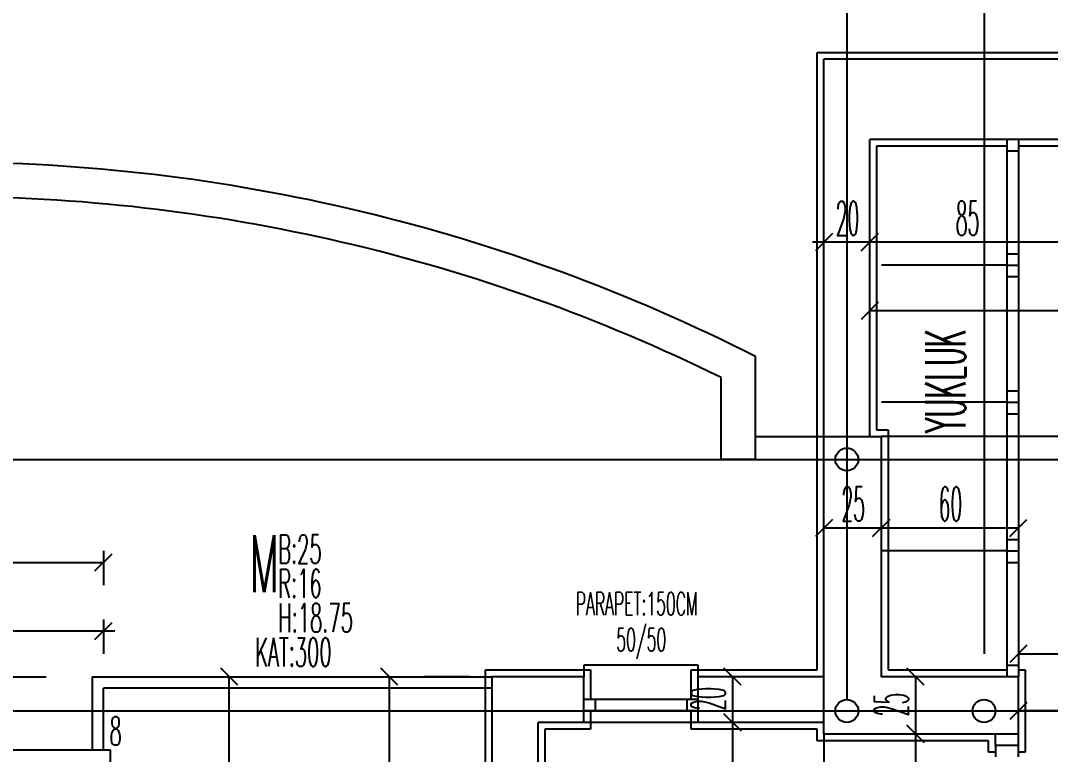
# Model space of a CAD drawing. Extents: x 78 to 306, y -397 to 18.
# Drawn here: x 273.9459 to 274.0359, y -396.4854 to -396.4212 of the extents above; entities that cross this region are included whole.
import ezdxf

# ---------------------------------------------------------------- set-up
doc = ezdxf.new("R2010")
doc.units = 0
doc.header["$LTSCALE"] = 0.5
doc.header["$MEASUREMENT"] = 0
doc.linetypes.add('DASHDOT2', pattern=[0.5, 0.25, -0.125, 0, -0.125])
doc.linetypes.add('DOT2', pattern=[0.125, 0, -0.125])
doc.layers.get('0').update_dxf_attribs({"linetype": 'CONTINUOUS'})
for name, color, linetype in [('AKS', 5, 'DASHDOT2'), ('ASHADE', 7, 'CONTINUOUS'), ('DUVAR', 6, 'CONTINUOUS'), ('IZDUSUM', 2, 'DOT2'), ('KAPI', 1, 'CONTINUOUS'), ('KOLON', 4, 'CONTINUOUS'), ('MERDIVEN', 3, 'CONTINUOUS'), ('OLCU', 31, 'CONTINUOUS'), ('SIVA', 7, 'CONTINUOUS'), ('TARAMA', 8, 'CONTINUOUS')]:
    doc.layers.add(name, color=color, linetype=linetype)
doc.styles.add('ICMEKAN', font='romans.shx', dxfattribs={"width": 0.55, "height": 0.2})
doc.styles.add('OLCU', font='romans.shx', dxfattribs={"width": 0.6, "height": 0.125})
doc.styles.add('OLCUIC', font='ROMANS.SHX', dxfattribs={"width": 0.4, "height": 0.15})

msp = doc.modelspace()

# ---------------------------------------------------------------- linework, layer by layer
at = {"color": 0, "linetype": 'ByBlock'}
for p, q in [((274.016893941935, -396.4398098737721), (274.015393941935, -396.4413098737721)), ((274.019393941935, -396.4413098737721), (274.020893941935, -396.4398098737721)), ((274.020893941935, -396.4398098737721), (274.019393941935, -396.4413098737721)), ((274.020893941935, -396.4458098737721), (274.019393941935, -396.4473098737721)), ((274.016893941935, -396.4648098737721), (274.015393941935, -396.4663098737721)), ((274.020393941935, -396.4663098737721), (274.021893941935, -396.4648098737721)), ((274.021893941935, -396.4648098737721), (274.020393941935, -396.4663098737721)), ((274.032393941935, -396.4663098737721), (274.033893941935, -396.4648098737721)), ((273.952393941935, -396.4693098737721), (273.953893941935, -396.4678098737721)), ((273.952393941935, -396.4753098737721), (273.953893941935, -396.4738098737721)), ((274.033893941935, -396.4758098737721), (274.032393941935, -396.4773098737721)), ((273.964893941935, -396.4793098737721), (273.963393941935, -396.4778098737721)), ((273.978893941935, -396.4793098737721), (273.977393941935, -396.4778098737721)), ((274.008893941935, -396.4793098737721), (274.007393941935, -396.4778098737721)), ((274.024893941935, -396.4793098737721), (274.023393941935, -396.4778098737721)), ((274.033893941935, -396.4808098737721), (274.032393941935, -396.4823098737721)), ((274.008893941935, -396.4833098737721), (274.007393941935, -396.4818098737721)), ((274.007393941935, -396.4818098737721), (274.008893941935, -396.4833098737721)), ((274.024893941935, -396.4843098737721), (274.023393941935, -396.4828098737721)), ((274.023393941935, -396.4828098737721), (274.024893941935, -396.4843098737721))]:
    msp.add_line(p, q, dxfattribs=at)
at = {"layer": 'AKS'}
for p, q in [((273.9891439419353, -396.8395598737721), (273.9891439419353, -396.3515598737721)), ((274.0301439419353, -396.3515598737721), (274.0301439419353, -396.8395598737721)), ((273.9501439419353, -396.8355598737721), (273.9501439419353, -396.3555598737721)), ((274.0181439419353, -396.3555598737721), (274.0181439419353, -396.8355598737721)), ((273.9391439419353, -396.4595598737721), (274.2351439419346, -396.4595598737721)), ((273.9391439419353, -396.4815598737721), (274.2351439419346, -396.4815598737721))]:
    msp.add_line(p, q, dxfattribs=at)
at = {"layer": 'ASHADE'}
for centre in [(274.0181439419353, -396.4595598737721), (274.0181439419353, -396.4815598737721), (274.0301439419353, -396.4815598737721)]:
    msp.add_circle(centre, 0.0009999999999999432, dxfattribs=at)
at = {"layer": 'DUVAR'}
for p, q in [((274.0161439419425, -396.4575598737721), (274.0161439419434, -396.4245598737758)), ((274.0371439419312, -396.4245598737758), (274.0161439419434, -396.4245598737758)), ((274.0201439419404, -396.4575598737721), (274.0201439419395, -396.4315598737762)), ((274.0371439419312, -396.431559873776), (274.0201439419388, -396.4315598737762)), ((273.9871439419355, -396.5375598737743), (273.9871439419359, -396.4785598737798)), ((273.9951439419367, -396.4785598737777), (273.9871439419359, -396.4785598737789)), ((273.9951439419369, -396.4785598737798), (273.9871439419359, -396.4785598737798)), ((273.9951439419369, -396.4825598737797), (273.9951439419366, -396.4785598737795)), ((274.0161439419419, -396.4785598737745), (274.0051439419367, -396.4785598737762)), ((274.0051439419367, -396.4825598737794), (274.0051439419367, -396.4785598737792)), ((274.0061439419355, -396.4785598737792), (274.0051439419367, -396.4785598737795)), ((273.9911439419372, -396.5095598737756), (273.9911439419382, -396.48255987378)), ((273.9951439419369, -396.4825598737797), (273.9911439419382, -396.48255987378)), ((274.0161439419353, -396.4825598737756), (274.0051439419367, -396.4825598737765)), ((274.031143941935, -396.4845598737746), (274.031143941935, -396.4835598737746)), ((274.0331439419351, -396.4845598737746), (274.0331439419352, -396.4835598737721)), ((274.031143941935, -396.4845598737746), (274.0331439419351, -396.4845598737746))]:
    msp.add_line(p, q, dxfattribs=at)
at = {"layer": 'IZDUSUM', "ltscale": 0.6}
for p, q in [((274.1181439419353, -396.4575598737758), (274.0211439419353, -396.4575598737758)), ((274.0161439419418, -396.4835598737721), (274.0161439419416, -396.5095598737758))]:
    msp.add_line(p, q, dxfattribs=at)
at = {"layer": 'KAPI'}
for p, q in [((274.0321439419394, -396.43155987378), (274.0321439419351, -396.4785598737749)), ((274.0331439419394, -396.43155987378), (274.0331439419352, -396.478559873775)), ((274.0321439419254, -396.4325598737778), (274.0331439419253, -396.4325598737778)), ((274.0321439419254, -396.4415598737734), (274.0331439419254, -396.4415598737734)), ((274.0321439419254, -396.4425598737735), (274.0331439419254, -396.4425598737735)), ((274.0321439419254, -396.4435598737734), (274.0331439419254, -396.4435598737734)), ((274.0321439419316, -396.4535598737741), (274.0331439419315, -396.4535598737741)), ((274.0321439419316, -396.4545598737741), (274.0331439419315, -396.4545598737741)), ((274.0321439419316, -396.4555598737741), (274.0331439419315, -396.4555598737741)), ((274.0321439419316, -396.4665598737741), (274.0331439419315, -396.4665598737741)), ((274.0321439419316, -396.4675598737741), (274.0331439419315, -396.4675598737741)), ((274.0321439419316, -396.4685598737741), (274.0331439419315, -396.4685598737741)), ((274.005143941937, -396.4775598737797), (273.9951439419369, -396.4775598737797)), ((273.9951439419369, -396.4775598737797), (273.9951439419369, -396.4785598737798)), ((274.005143941937, -396.4785598737798), (274.005143941937, -396.4775598737797)), ((274.0321439419316, -396.4775598737741), (274.0331439419315, -396.4775598737741)), ((273.9521439419353, -396.4785598737772), (273.9871439419355, -396.4785598737781)), ((273.9521439419353, -396.4785598737772), (273.9521439419353, -396.4849598737724)), ((273.9531439419353, -396.4849598737721), (273.9531439419353, -396.4795598737721)), ((274.005143941937, -396.4805598737799), (273.9951439419369, -396.4805598737799)), ((273.996143941937, -396.4805598737799), (273.996143941937, -396.4815598737799)), ((274.0041439419369, -396.4805598737799), (274.0041439419369, -396.4815598737799)), ((274.005143941937, -396.4815598737799), (273.9951439419369, -396.4815598737799)), ((274.005143941937, -396.4825598737797), (273.9951439419369, -396.4825598737797)), ((274.031143941935, -396.4845598737746), (274.031143941935, -396.4855598737747)), ((274.0331439419351, -396.4855598737747), (274.0331439419351, -396.4845598737746))]:
    msp.add_line(p, q, dxfattribs=at)
at = {"layer": 'KAPI', "ltscale": 1.4}
msp.add_line((273.987143941935, -396.4795598737721), (273.9531439419353, -396.4795598737721), dxfattribs=at)
at = {"layer": 'KOLON'}
for p, q in [((274.0161439419353, -396.4575598737721), (274.0211439419353, -396.4575598737721)), ((274.0161439419353, -396.4835598737721), (274.0161439419353, -396.4575598737721)), ((274.0211439419353, -396.4575598737721), (274.0211439419353, -396.4785598737756)), ((274.0331439419352, -396.4785598737751), (274.0211439419353, -396.4785598737756)), ((274.0331439419352, -396.4835598737721), (274.0331439419352, -396.4785598737751)), ((274.0161439419418, -396.4835598737721), (274.0331439419352, -396.4835598737721))]:
    msp.add_line(p, q, dxfattribs=at)
at = {"layer": 'OLCU', "ltscale": 1.4}
for p, q in [((274.154143941935, -396.4405598737721), (274.015143941935, -396.4405598737721)), ((274.020143941935, -396.4405598737721), (274.016143941935, -396.4405598737721)), ((274.037143941935, -396.4405598737721), (274.020143941935, -396.4405598737721)), ((274.119143941935, -396.4465598737721), (274.020143941935, -396.4465598737721)), ((274.021143941935, -396.4655598737721), (274.016143941935, -396.4655598737721)), ((274.033143941935, -396.4655598737721), (274.021143941935, -396.4655598737721)), ((273.953143941935, -396.4675598737721), (273.953143941935, -396.4705598737721)), ((273.892143941935, -396.4685598737721), (273.953143941935, -396.4685598737721)), ((273.953143941935, -396.4735598737721), (273.953143941935, -396.4765598737721)), ((273.891143941935, -396.4745598737721), (273.954143941935, -396.4745598737721)), ((273.932143941935, -396.4745598737721), (273.953143941935, -396.4745598737721)), ((274.033143941935, -396.4765598737721), (274.119143941935, -396.4765598737721)), ((273.944143941935, -396.4785598737721), (273.948143941935, -396.4785598737721)), ((273.964143941935, -396.4945598737721), (273.964143941935, -396.4785598737721)), ((273.978143941935, -396.5375598737721), (273.978143941935, -396.4785598737721)), ((273.985143941935, -396.4785598737721), (273.981143941935, -396.4785598737721)), ((274.008143941935, -396.4785598737721), (274.008143941935, -396.4825598737721)), ((274.024143941935, -396.4785598737721), (274.024143941935, -396.4835598737721)), ((274.057143941935, -396.4815598737721), (274.033143941935, -396.4815598737721)), ((274.008143941935, -396.4825598737721), (274.008143941935, -396.5095598737721)), ((274.024143941935, -396.4835598737721), (274.024143941935, -396.5095598737721))]:
    msp.add_line(p, q, dxfattribs=at)
at = {"layer": 'SIVA', "ltscale": 1.4}
for p, q in [((274.0155439419353, -396.4575598737721), (274.0155439419435, -396.4239598737758)), ((274.0155439419435, -396.4239598737758), (274.0377439419312, -396.4239598737758)), ((274.0321439419394, -396.4321598737761), (274.0207439419395, -396.4321598737762)), ((274.0207439419395, -396.4321598737762), (274.0207439419404, -396.4569598737721)), ((274.0377439419312, -396.432159873776), (274.0331439419393, -396.432159873776)), ((274.0207439419404, -396.4569598737721), (274.0217439419353, -396.4569598737721)), ((274.0217439419353, -396.4569598737721), (274.0217439419353, -396.4779598737756)), ((274.0155439419353, -396.4779598737748), (274.0155439419353, -396.4575598737721)), ((273.9865439419355, -396.5369598737723), (273.986543941936, -396.4779598737798)), ((273.986543941936, -396.4779598737798), (273.9957439419366, -396.4779598737798)), ((273.9957439419366, -396.4779598737798), (273.9957439419368, -396.4805598737799)), ((274.0045439419367, -396.4805598737799), (274.0045439419367, -396.4779598737796)), ((274.0045439419367, -396.4779598737796), (274.0061439419353, -396.4779598737792)), ((274.0061439419353, -396.4779598737792), (274.0155439419353, -396.4779598737748)), ((274.0217439419353, -396.4779598737756), (274.0321439419352, -396.4779598737751)), ((274.0331439419352, -396.4779598737751), (274.0337439419351, -396.4779598737751)), ((274.0337439419351, -396.4779598737751), (274.0337439419351, -396.4835598737721)), ((273.9957439419369, -396.4815598737799), (273.995743941937, -396.4831598737796)), ((274.0045439419367, -396.4831598737796), (274.0045439419367, -396.4815598737799)), ((273.995743941937, -396.4831598737796), (273.9917439419382, -396.48315987378)), ((273.9917439419382, -396.48315987378), (273.9917439419372, -396.5089598737756)), ((274.0155439419353, -396.4831598737758), (274.0045439419367, -396.4831598737796)), ((274.0155439419353, -396.4841598737721), (274.0155439419353, -396.4831598737758)), ((274.030543941935, -396.4841598737721), (274.0155439419353, -396.4841598737721)), ((274.030543941935, -396.4851598737746), (274.030543941935, -396.4841598737721)), ((274.0337439419351, -396.4835598737721), (274.0337439419351, -396.4851598737746)), ((273.9391439419353, -396.4849598737767), (273.9537439419353, -396.4849598737719)), ((273.9537439419353, -396.4849598737719), (273.9537439419353, -396.4905598737721)), ((274.031143941935, -396.4851598737746), (274.030543941935, -396.4851598737746)), ((274.0337439419351, -396.4851598737746), (274.0331439419351, -396.4851598737746))]:
    msp.add_line(p, q, dxfattribs=at)
at = {"layer": 'TARAMA'}
for p, q in [((274.0321737502879, -396.4425598737721), (274.021173750288, -396.4425598737721)), ((274.0101439419352, -396.4595598737759), (274.0101439419358, -396.4505598737721)), ((274.0071439419351, -396.4595598737762), (274.0071439419351, -396.4523999430706)), ((274.0101439419349, -396.4595598737759), (274.0101439419352, -396.4552997095516)), ((274.0321737502879, -396.4545598737721), (274.021173750288, -396.4545598737721)), ((274.0101439419352, -396.4575598737763), (274.0161439419423, -396.4575598737769)), ((274.0101439419352, -396.4595598737762), (274.0071439419351, -396.4595598737762)), ((274.0321737502879, -396.4675598737721), (274.021173750288, -396.4675598737721))]:
    msp.add_line(p, q, dxfattribs=at)
for centre, radius, start, end in [((273.9391579657748, -396.5902660095654), 0.1567061364139614, 63.06445634567752, 90.00512747510615), ((273.9391572571581, -396.5903817048288), 0.1538218316261668, 63.76950622780137, 90.00495967355943)]:
    msp.add_arc(centre, radius, start, end, dxfattribs=at)

# ---------------------------------------------------------------- texts
at = {"layer": 'KAPI', "style": 'OLCU', "width": 0.5}
for s, p in [('B:25', (273.968418668681, -396.4686590875199)), ('R:16', (273.968418668681, -396.47165908752)), ('H:18.75', (273.968418668681, -396.47465908752)), ('KAT:300', (273.9663956680491, -396.47765908752)), ('8', (273.9536733764116, -396.4845638860435))]:
    msp.add_text(s, height=0.0025, rotation=359.9999999982087, dxfattribs=at).set_placement(p)
at = {"layer": 'KAPI', "linetype": 'Continuous', "style": 'ICMEKAN', "width": 0.5}
for s, p in [('PARAPET:150CM', (273.9944396169211, -396.4731826543356)), ('50/50', (273.9979839166098, -396.4763230264891))]:
    msp.add_text(s, height=0.002, dxfattribs=at).set_placement(p)
at = {"layer": 'MERDIVEN', "linetype": 'ByBlock', "style": 'OLCU', "width": 0.5}
msp.add_text('YUKLUK', height=0.0035, rotation=90, dxfattribs=at).set_placement((274.0285072181788, -396.4572407034274))
at = {"layer": 'MERDIVEN', "style": 'OLCU', "width": 0.5}
msp.add_text('M', height=0.005, dxfattribs=at).set_placement((273.9659220567139, -396.4711787544593))
at = {"layer": 'OLCU', "style": 'OLCUIC', "width": 0.4}
for s, p in [('20', (274.0171725133636, -396.4399598737721)), ('85', (274.0276725133636, -396.4399598737721)), ('25', (274.0176725133636, -396.4649598737721)), ('60', (274.0261725133636, -396.4649598737721))]:
    msp.add_text(s, height=0.003, dxfattribs=at).set_placement(p)
for s, p in [('20', (274.007543941935, -396.4815313023435)), ('25', (274.023543941935, -396.4820313023435))]:
    msp.add_text(s, height=0.003, rotation=90, dxfattribs=at).set_placement(p)

doc.saveas('drawing.dxf')
